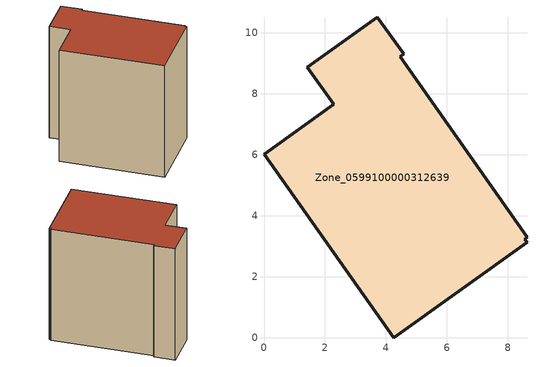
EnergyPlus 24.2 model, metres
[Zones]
Zone_0599100000312639
 floor ground (C_G): 4.58,9.31 4.46,9.22 8.62,3.3 8.54,3.24 8.62,3.13 4.25,0 0,6.02 2.29,7.66 1.42,8.88 3.71,10.52 z0
 wall outside (C_F): 4.25,0 8.62,3.13 8.54,3.24 8.62,3.3 4.46,9.22 4.58,9.31 3.71,10.52 1.42,8.88 2.29,7.66 0,6.02 4.25,0 z0:8.62
 roof outside (C_R): 8.62,3.3 4.46,9.22 4.58,9.31 3.71,10.52 1.42,8.88 2.29,7.66 0,6.02 4.25,0 8.62,3.13 8.54,3.24 z8.62
[BUILDING]
Pand.0599100000312639: North Axis=0; Terrain=City; Loads Convergence Tolerance Value=0.04; Temperature Convergence Tolerance Value=0.4; Solar Distribution=FullExterior; Maximum Number of Warmup Days=25; Minimum Number of Warmup Days=1
[Site:Location]
Rotterdam.The.Hague.AP_ZH_NLD Design_Conditions: Latitude=51.96; Longitude=4.45; Time Zone=1; Elevation=-4.5
[SITE:GROUNDTEMPERATURE:BUILDINGSURFACE]
18, 18, 18, 18, 18, 18, 18, 18, 18, 18, 18, 18
[MATERIAL] Thermal Absorptance=0.9; Solar Absorptance=0.7; Visible Absorptance=0.7
Name | Roughness | Thickness | Conductivity | Density | Specific Heat
G.TI.1975-1991 | MediumSmooth | 0.15 | 0.288461 | 540 | 1210
F.TI.1975-1991 | Rough | 0.3 | 0.230769 | 1920 | 840
R.TI.1975-1991 | MediumRough | 0.2 | 0.153846 | 1500 | 1000
[CONSTRUCTION]
C_G: G.TI.1975-1991
C_F: F.TI.1975-1991
C_R: R.TI.1975-1991
[ZONE]
Zone_0599100000312639: Type=1; Multiplier=1; Ceiling Height=Autocalculate; Volume=Autocalculate; Floor Area=autocalculate; Part of Total Floor Area=Yes
[ZONEINFILTRATION:DESIGNFLOWRATE]
Infil_Zone_0599100000312639: Zone or ZoneList or Space or SpaceList=Zone_0599100000312639; Schedule=AlwaysOn; Design Flow Rate Calculation Method=Flow/Area; Flow Rate per Floor Area=0.003; Constant Term Coefficient=1; Temperature Term Coefficient=0; Velocity Term Coefficient=0; Velocity Squared Term Coefficient=0
[HVACTEMPLATE:ZONE:IDEALLOADSAIRSYSTEM]
Zone_0599100000312639: Maximum Heating Supply Air Temperature=50; Minimum Cooling Supply Air Temperature=13; Maximum Heating Supply Air Humidity Ratio=0.0156; Minimum Cooling Supply Air Humidity Ratio=0.0077; Heating Limit=NoLimit; Cooling Limit=NoLimit; Dehumidification Control Type=ConstantSensibleHeatRatio; Cooling Sensible Heat Ratio=0.7; Dehumidification Setpoint=60; Humidification Control Type=None; Humidification Setpoint=30; Outdoor Air Method=None; Outdoor Air Flow Rate per Person=0.00944; Outdoor Air Flow Rate per Zone Floor Area=0; Outdoor Air Flow Rate per Zone=0; Demand Controlled Ventilation Type=None; Outdoor Air Economizer Type=NoEconomizer; Heat Recovery Type=None; Sensible Heat Recovery Effectiveness=0.7; Latent Heat Recovery Effectiveness=0.65
[ZONECONTROL:THERMOSTAT]
ThermostatControl_Zone_0599100000312639: Zone or ZoneList=Zone_0599100000312639; Control Type Schedule=DualSetpointControlType; Control 1=Thermostat_Zone_0599100000312639; Temperature Difference Between Cutout And Setpoint=0
[THERMOSTATSETPOINT:DUALSETPOINT]
Thermostat_Zone_0599100000312639: Heating Setpoint Temperature Schedule=HeatingSetpoint_Zone_0599100000312639; Cooling Setpoint Temperature Schedule=CoolingSetpoint_Zone_0599100000312639
[SCHEDULE:COMPACT]
HeatingSetpoint_Zone_0599100000312639: Through: 12/31, For: AllDays, Until: 24:00, 21
CoolingSetpoint_Zone_0599100000312639: Through: 12/31, For: AllDays, Until: 24:00, 24
DualSetpointControlType: Through: 12/31, For: AllDays, Until: 24:00, 4
AlwaysOn: Through: 12/31, For: AllDays, Until: 24:00, 1
